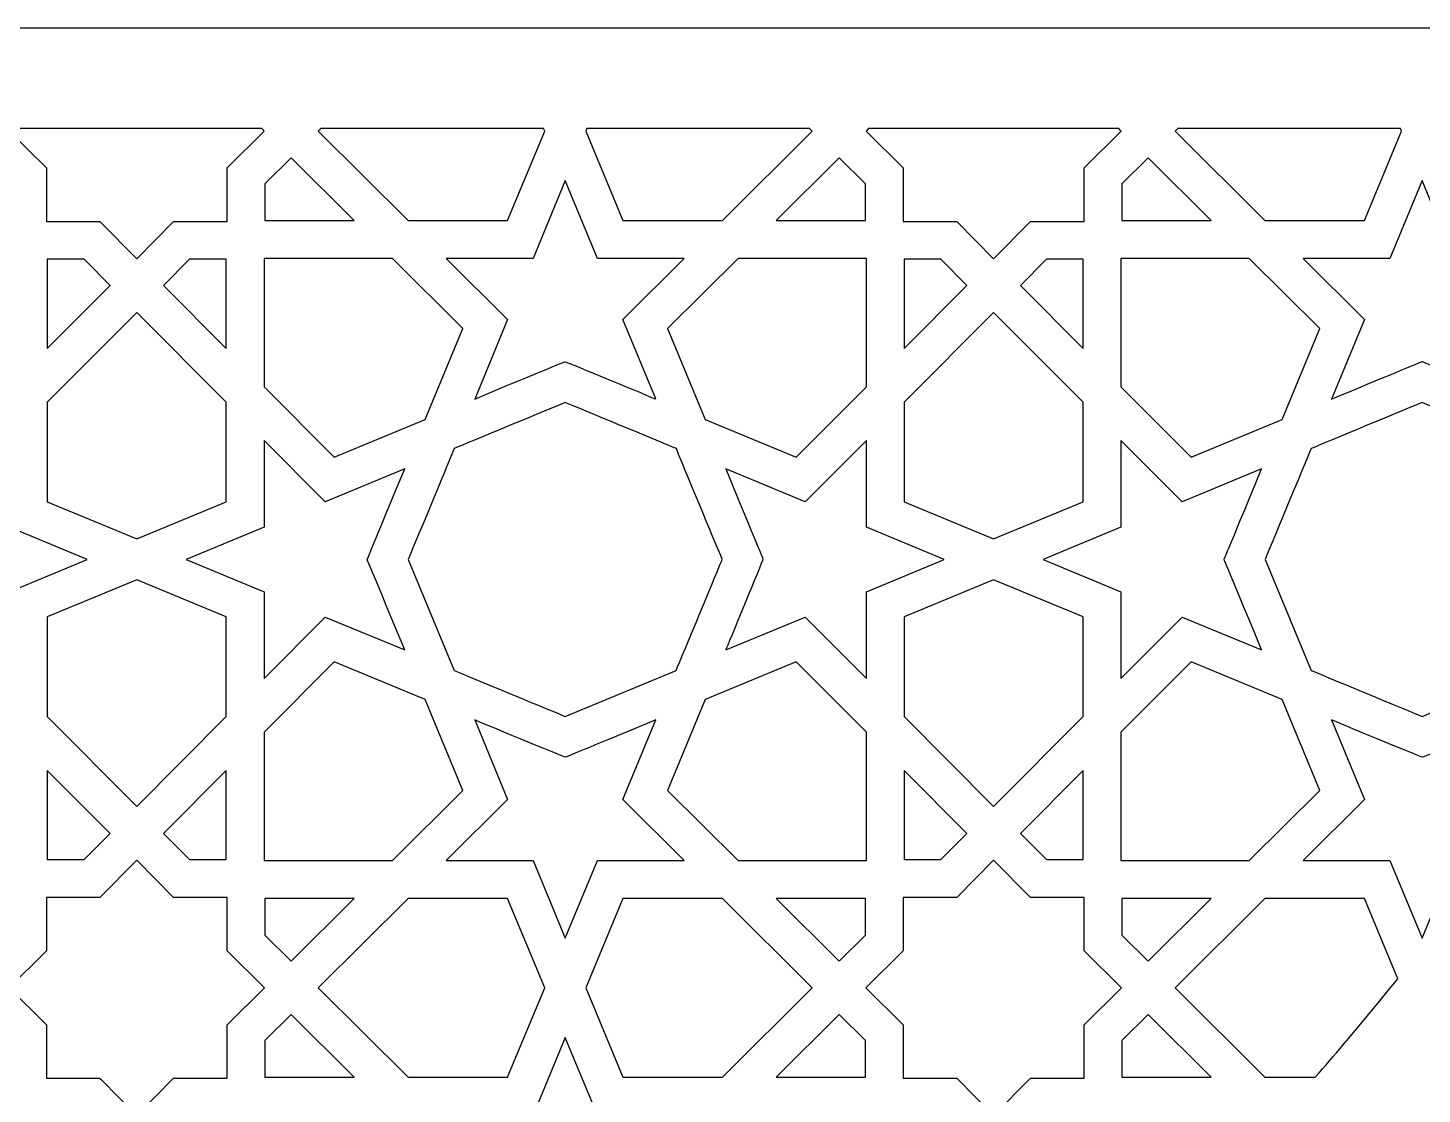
# Model space of a CAD drawing. Header units: millimetres. Extents: x -71 to 71, y -100 to 100.
# Drawn here: x -32.43 to 0, y 75.35 to 100.15 of the extents above; entities that cross this region are included whole.
import ezdxf

# ---------------------------------------------------------------- set-up
doc = ezdxf.new("R2010")
doc.units = ezdxf.units.MM
doc.header["$MEASUREMENT"] = 0
doc.layers.add('layer 1', color=7, linetype='Continuous')

msp = doc.modelspace()

# ---------------------------------------------------------------- linework, layer by layer
at = {"layer": 'layer 1', "color": 250}
for points, knots in [([(71.4703, 100.1536), (71.4703, 100.1536), (-71.4375, 100.1536), (-71.4375, 100.1536), (-71.4375, 100.1536), (-71.4375, 100.1536), (-71.4375, -99.8361), (-71.4375, -99.8361), (-71.4375, -99.8361), (-71.4375, -99.8361), (-47.8871, -99.8361), (-47.8871, -99.8361), (-47.8871, -99.8361), (-47.8871, -99.8361), (-47.8871, 29.4887), (-47.8871, 29.4887), (-47.8871, 29.4887), (-47.8871, 38.6786), (-43.8667, 47.1615), (-36.8563, 52.7622), (-36.8563, 52.7622), (-23.6283, 63.3317), (-10.5375, 62.4029), (0.0166, 75.0503), (0.0166, 75.0503), (10.5703, 62.4029), (23.6608, 63.3317), (36.8893, 52.7622), (36.8893, 52.7622), (43.8993, 47.1615), (47.9199, 38.6789), (47.9199, 29.4887), (47.9199, 29.4887), (47.9199, 29.4887), (47.9199, -99.8361), (47.9199, -99.8361), (47.9199, -99.8361), (47.9199, -99.8361), (71.4703, -99.8361), (71.4703, -99.8361), (71.4703, -99.8361), (71.4703, -99.8361), (71.4703, 100.1536), (71.4703, 100.1536)], [0, 0, 0, 0, 0.0833333, 0.0833333, 0.0833333, 0.0833333, 0.1666667, 0.1666667, 0.1666667, 0.1666667, 0.25, 0.25, 0.25, 0.25, 0.3333333, 0.3333333, 0.3333333, 0.3333333, 0.4166667, 0.4166667, 0.4166667, 0.4166667, 0.5, 0.5, 0.5, 0.5, 0.5833333, 0.5833333, 0.5833333, 0.5833333, 0.6666667, 0.6666667, 0.6666667, 0.6666667, 0.75, 0.75, 0.75, 0.75, 0.8333333, 0.8333333, 0.8333333, 0.8333333, 1, 1, 1, 1]), ([(-26.9321, 97.7505), (-26.9321, 97.7505), (-27.7978, 96.894), (-27.7978, 96.894), (-27.7978, 96.894), (-27.7978, 96.894), (-27.7978, 95.6504), (-27.7978, 95.6504), (-27.7978, 95.6504), (-27.7978, 95.6504), (-29.0414, 95.6504), (-29.0414, 95.6504), (-29.0414, 95.6504), (-29.0414, 95.6504), (-29.8997, 94.7826), (-29.8997, 94.7826), (-29.8997, 94.7826), (-29.8997, 94.7826), (-30.759, 95.6504), (-30.759, 95.6504), (-30.759, 95.6504), (-30.759, 95.6504), (-32.0015, 95.6504), (-32.0015, 95.6504), (-32.0015, 95.6504), (-32.0015, 95.6504), (-32.0015, 96.894), (-32.0015, 96.894), (-32.0015, 96.894), (-32.0015, 96.894), (-32.8683, 97.7516), (-32.8683, 97.7516), (-32.8683, 97.7516), (-32.8683, 97.7516), (-32.8076, 97.8122), (-32.8076, 97.8122), (-32.8076, 97.8122), (-32.8076, 97.8122), (-26.9917, 97.8122), (-26.9917, 97.8122), (-26.9917, 97.8122), (-26.9917, 97.8122), (-26.9543, 97.7755), (-26.9543, 97.7755), (-26.9543, 97.7755), (-26.9543, 97.7755), (-26.9565, 97.7745), (-26.9565, 97.7745), (-26.9565, 97.7745), (-26.9565, 97.7745), (-26.9321, 97.7505), (-26.9321, 97.7505)], [0, 0, 0, 0, 0.0714286, 0.0714286, 0.0714286, 0.0714286, 0.1428571, 0.1428571, 0.1428571, 0.1428571, 0.2142857, 0.2142857, 0.2142857, 0.2142857, 0.2857143, 0.2857143, 0.2857143, 0.2857143, 0.3571429, 0.3571429, 0.3571429, 0.3571429, 0.4285714, 0.4285714, 0.4285714, 0.4285714, 0.5, 0.5, 0.5, 0.5, 0.5714286, 0.5714286, 0.5714286, 0.5714286, 0.6428571, 0.6428571, 0.6428571, 0.6428571, 0.7142857, 0.7142857, 0.7142857, 0.7142857, 0.7857143, 0.7857143, 0.7857143, 0.7857143, 0.8571429, 0.8571429, 0.8571429, 0.8571429, 1, 1, 1, 1]), ([(-21.2732, 95.6733), (-21.2732, 95.6733), (-23.5906, 95.6733), (-23.5906, 95.6733), (-23.5906, 95.6733), (-23.5906, 95.6733), (-25.6805, 97.7526), (-25.6805, 97.7526), (-25.6805, 97.7526), (-25.6805, 97.7526), (-25.6201, 97.8122), (-25.6201, 97.8122), (-25.6201, 97.8122), (-25.6201, 97.8122), (-20.4364, 97.8122), (-20.4364, 97.8122), (-20.4364, 97.8122), (-20.4364, 97.8122), (-20.4117, 97.753), (-20.4117, 97.753), (-20.4117, 97.753), (-20.4117, 97.753), (-21.2732, 95.6733), (-21.2732, 95.6733)], [0, 0, 0, 0, 0.1428571, 0.1428571, 0.1428571, 0.1428571, 0.2857143, 0.2857143, 0.2857143, 0.2857143, 0.4285714, 0.4285714, 0.4285714, 0.4285714, 0.5714286, 0.5714286, 0.5714286, 0.5714286, 0.7142857, 0.7142857, 0.7142857, 0.7142857, 1, 1, 1, 1]), ([(-16.2793, 95.6733), (-16.2793, 95.6733), (-18.5963, 95.6733), (-18.5963, 95.6733), (-18.5963, 95.6733), (-18.5963, 95.6733), (-19.4578, 97.7523), (-19.4578, 97.7523), (-19.4578, 97.7523), (-19.4578, 97.7523), (-19.4328, 97.8122), (-19.4328, 97.8122), (-19.4328, 97.8122), (-19.4328, 97.8122), (-14.2494, 97.8122), (-14.2494, 97.8122), (-14.2494, 97.8122), (-14.2494, 97.8122), (-14.1891, 97.7526), (-14.1891, 97.7526), (-14.1891, 97.7526), (-14.1891, 97.7526), (-16.2793, 95.6733), (-16.2793, 95.6733)], [0, 0, 0, 0, 0.1428571, 0.1428571, 0.1428571, 0.1428571, 0.2857143, 0.2857143, 0.2857143, 0.2857143, 0.4285714, 0.4285714, 0.4285714, 0.4285714, 0.5714286, 0.5714286, 0.5714286, 0.5714286, 0.7142857, 0.7142857, 0.7142857, 0.7142857, 1, 1, 1, 1]), ([(-7.0026, 97.7505), (-7.0026, 97.7505), (-7.8684, 96.894), (-7.8684, 96.894), (-7.8684, 96.894), (-7.8684, 96.894), (-7.8684, 95.6504), (-7.8684, 95.6504), (-7.8684, 95.6504), (-7.8684, 95.6504), (-9.1108, 95.6504), (-9.1108, 95.6504), (-9.1108, 95.6504), (-9.1108, 95.6504), (-9.9695, 94.7822), (-9.9695, 94.7822), (-9.9695, 94.7822), (-9.9695, 94.7822), (-10.8282, 95.6504), (-10.8282, 95.6504), (-10.8282, 95.6504), (-10.8282, 95.6504), (-12.0706, 95.6504), (-12.0706, 95.6504), (-12.0706, 95.6504), (-12.0706, 95.6504), (-12.0706, 96.894), (-12.0706, 96.894), (-12.0706, 96.894), (-12.0706, 96.894), (-12.9381, 97.7523), (-12.9381, 97.7523), (-12.9381, 97.7523), (-12.9381, 97.7523), (-12.8778, 97.8122), (-12.8778, 97.8122), (-12.8778, 97.8122), (-12.8778, 97.8122), (-7.0612, 97.8122), (-7.0612, 97.8122), (-7.0612, 97.8122), (-7.0612, 97.8122), (-7.0242, 97.7759), (-7.0242, 97.7759), (-7.0242, 97.7759), (-7.0242, 97.7759), (-7.027, 97.7745), (-7.027, 97.7745), (-7.027, 97.7745), (-7.027, 97.7745), (-7.0026, 97.7505), (-7.0026, 97.7505)], [0, 0, 0, 0, 0.0714286, 0.0714286, 0.0714286, 0.0714286, 0.1428571, 0.1428571, 0.1428571, 0.1428571, 0.2142857, 0.2142857, 0.2142857, 0.2142857, 0.2857143, 0.2857143, 0.2857143, 0.2857143, 0.3571429, 0.3571429, 0.3571429, 0.3571429, 0.4285714, 0.4285714, 0.4285714, 0.4285714, 0.5, 0.5, 0.5, 0.5, 0.5714286, 0.5714286, 0.5714286, 0.5714286, 0.6428571, 0.6428571, 0.6428571, 0.6428571, 0.7142857, 0.7142857, 0.7142857, 0.7142857, 0.7857143, 0.7857143, 0.7857143, 0.7857143, 0.8571429, 0.8571429, 0.8571429, 0.8571429, 1, 1, 1, 1]), ([(-1.3423, 95.6733), (-1.3423, 95.6733), (-3.6597, 95.6733), (-3.6597, 95.6733), (-3.6597, 95.6733), (-3.6597, 95.6733), (-5.7496, 97.7526), (-5.7496, 97.7526), (-5.7496, 97.7526), (-5.7496, 97.7526), (-5.6896, 97.8122), (-5.6896, 97.8122), (-5.6896, 97.8122), (-5.6896, 97.8122), (-0.5069, 97.8122), (-0.5069, 97.8122), (-0.5069, 97.8122), (-0.5069, 97.8122), (-0.4822, 97.7526), (-0.4822, 97.7526), (-0.4822, 97.7526), (-0.4822, 97.7526), (-1.3423, 95.6733), (-1.3423, 95.6733)], [0, 0, 0, 0, 0.1428571, 0.1428571, 0.1428571, 0.1428571, 0.2857143, 0.2857143, 0.2857143, 0.2857143, 0.4285714, 0.4285714, 0.4285714, 0.4285714, 0.5714286, 0.5714286, 0.5714286, 0.5714286, 0.7142857, 0.7142857, 0.7142857, 0.7142857, 1, 1, 1, 1]), ([(-26.9166, 95.6733), (-26.9166, 95.6733), (-26.9166, 96.5264), (-26.9166, 96.5264), (-26.9166, 96.5264), (-26.9166, 96.5264), (-26.3056, 97.131), (-26.3056, 97.131), (-26.3056, 97.131), (-26.3056, 97.131), (-24.8408, 95.6733), (-24.8408, 95.6733), (-24.8408, 95.6733), (-24.8408, 95.6733), (-26.9166, 95.6733), (-26.9166, 95.6733)], [0, 0, 0, 0, 0.2, 0.2, 0.2, 0.2, 0.4, 0.4, 0.4, 0.4, 0.6, 0.6, 0.6, 0.6, 1, 1, 1, 1]), ([(-15.029, 95.6733), (-15.029, 95.6733), (-13.5625, 97.131), (-13.5625, 97.131), (-13.5625, 97.131), (-13.5625, 97.131), (-12.9529, 96.5264), (-12.9529, 96.5264), (-12.9529, 96.5264), (-12.9529, 96.5264), (-12.9529, 95.6733), (-12.9529, 95.6733), (-12.9529, 95.6733), (-12.9529, 95.6733), (-15.029, 95.6733), (-15.029, 95.6733)], [0, 0, 0, 0, 0.2, 0.2, 0.2, 0.2, 0.4, 0.4, 0.4, 0.4, 0.6, 0.6, 0.6, 0.6, 1, 1, 1, 1]), ([(-6.9871, 95.6733), (-6.9871, 95.6733), (-6.9871, 96.5264), (-6.9871, 96.5264), (-6.9871, 96.5264), (-6.9871, 96.5264), (-6.3761, 97.131), (-6.3761, 97.131), (-6.3761, 97.131), (-6.3761, 97.131), (-4.91, 95.6733), (-4.91, 95.6733), (-4.91, 95.6733), (-4.91, 95.6733), (-6.9871, 95.6733), (-6.9871, 95.6733)], [0, 0, 0, 0, 0.2, 0.2, 0.2, 0.2, 0.4, 0.4, 0.4, 0.4, 0.6, 0.6, 0.6, 0.6, 1, 1, 1, 1]), ([(-18.5956, 93.3665), (-18.5956, 93.3665), (-17.8297, 91.5204), (-17.8297, 91.5204), (-17.8297, 91.5204), (-17.9098, 91.5536), (-19.8646, 92.3721), (-19.9496, 92.3869), (-19.9496, 92.3869), (-20.0741, 92.334), (-19.8561, 92.425), (-22.0401, 91.5201), (-22.0401, 91.5201), (-22.0401, 91.5201), (-21.2736, 93.3665), (-21.2736, 93.3665), (-21.2736, 93.3665), (-21.2736, 93.3665), (-22.7051, 94.791), (-22.7051, 94.791), (-22.7051, 94.791), (-22.7051, 94.791), (-20.683, 94.791), (-20.683, 94.791), (-20.683, 94.791), (-20.683, 94.791), (-19.9348, 96.5997), (-19.9348, 96.5997), (-19.9348, 96.5997), (-19.9348, 96.5997), (-19.1851, 94.791), (-19.1851, 94.791), (-19.1851, 94.791), (-19.1851, 94.791), (-17.1644, 94.791), (-17.1644, 94.791), (-17.1644, 94.791), (-17.1644, 94.791), (-18.5956, 93.3665), (-18.5956, 93.3665)], [0, 0, 0, 0, 0.0909091, 0.0909091, 0.0909091, 0.0909091, 0.1818182, 0.1818182, 0.1818182, 0.1818182, 0.2727273, 0.2727273, 0.2727273, 0.2727273, 0.3636364, 0.3636364, 0.3636364, 0.3636364, 0.4545455, 0.4545455, 0.4545455, 0.4545455, 0.5454545, 0.5454545, 0.5454545, 0.5454545, 0.6363636, 0.6363636, 0.6363636, 0.6363636, 0.7272727, 0.7272727, 0.7272727, 0.7272727, 0.8181818, 0.8181818, 0.8181818, 0.8181818, 1, 1, 1, 1]), ([(1.3349, 93.3665), (1.3349, 93.3665), (2.1011, 91.5201), (2.1011, 91.5201), (2.1011, 91.5201), (-0.2586, 92.4976), (0.164, 92.3223), (-0.0039, 92.3929), (-0.0039, 92.3929), (-0.0039, 92.3929), (-0.931, 92.0087), (-2.1096, 91.5201), (-2.1096, 91.5201), (-2.1096, 91.5201), (-1.3444, 93.3665), (-1.3444, 93.3665), (-1.3444, 93.3665), (-1.3444, 93.3665), (-2.7746, 94.791), (-2.7746, 94.791), (-2.7746, 94.791), (-2.7746, 94.791), (-0.7535, 94.791), (-0.7535, 94.791), (-0.7535, 94.791), (-0.7535, 94.791), (-0.0039, 96.5997), (-0.0039, 96.5997), (-0.0039, 96.5997), (-0.0039, 96.5997), (0.744, 94.791), (0.744, 94.791), (0.744, 94.791), (0.744, 94.791), (2.7661, 94.791), (2.7661, 94.791), (2.7661, 94.791), (2.7661, 94.791), (1.3349, 93.3665), (1.3349, 93.3665)], [0, 0, 0, 0, 0.0909091, 0.0909091, 0.0909091, 0.0909091, 0.1818182, 0.1818182, 0.1818182, 0.1818182, 0.2727273, 0.2727273, 0.2727273, 0.2727273, 0.3636364, 0.3636364, 0.3636364, 0.3636364, 0.4545455, 0.4545455, 0.4545455, 0.4545455, 0.5454545, 0.5454545, 0.5454545, 0.5454545, 0.6363636, 0.6363636, 0.6363636, 0.6363636, 0.7272727, 0.7272727, 0.7272727, 0.7272727, 0.8181818, 0.8181818, 0.8181818, 0.8181818, 1, 1, 1, 1]), ([(-31.9797, 92.6931), (-31.9797, 92.6931), (-31.9797, 94.7695), (-31.9797, 94.7695), (-31.9797, 94.7695), (-31.9797, 94.7695), (-31.1256, 94.7695), (-31.1256, 94.7695), (-31.1256, 94.7695), (-31.1256, 94.7695), (-30.5209, 94.1582), (-30.5209, 94.1582), (-30.5209, 94.1582), (-30.5209, 94.1582), (-31.9797, 92.6931), (-31.9797, 92.6931)], [0, 0, 0, 0, 0.2, 0.2, 0.2, 0.2, 0.4, 0.4, 0.4, 0.4, 0.6, 0.6, 0.6, 0.6, 1, 1, 1, 1]), ([(-27.8208, 94.7695), (-27.8208, 94.7695), (-27.8208, 92.6931), (-27.8208, 92.6931), (-27.8208, 92.6931), (-27.8208, 92.6931), (-29.2784, 94.1582), (-29.2784, 94.1582), (-29.2784, 94.1582), (-29.2784, 94.1582), (-28.6734, 94.7695), (-28.6734, 94.7695), (-28.6734, 94.7695), (-28.6734, 94.7695), (-27.8208, 94.7695), (-27.8208, 94.7695)], [0, 0, 0, 0, 0.2, 0.2, 0.2, 0.2, 0.4, 0.4, 0.4, 0.4, 0.6, 0.6, 0.6, 0.6, 1, 1, 1, 1]), ([(-23.192, 91.0435), (-23.192, 91.0435), (-25.3062, 90.1661), (-25.3062, 90.1661), (-25.3062, 90.1661), (-25.3062, 90.1661), (-26.9385, 91.8065), (-26.9385, 91.8065), (-26.9385, 91.8065), (-26.9385, 91.8065), (-26.9385, 94.791), (-26.9385, 94.791), (-26.9385, 94.791), (-26.9385, 94.791), (-23.954, 94.791), (-23.954, 94.791), (-23.954, 94.791), (-23.954, 94.791), (-22.3139, 93.1591), (-22.3139, 93.1591), (-22.3139, 93.1591), (-22.3139, 93.1591), (-23.192, 91.0435), (-23.192, 91.0435)], [0, 0, 0, 0, 0.1428571, 0.1428571, 0.1428571, 0.1428571, 0.2857143, 0.2857143, 0.2857143, 0.2857143, 0.4285714, 0.4285714, 0.4285714, 0.4285714, 0.5714286, 0.5714286, 0.5714286, 0.5714286, 0.7142857, 0.7142857, 0.7142857, 0.7142857, 1, 1, 1, 1]), ([(-12.93, 91.8065), (-12.93, 91.8065), (-14.5634, 90.1661), (-14.5634, 90.1661), (-14.5634, 90.1661), (-14.5634, 90.1661), (-16.679, 91.0435), (-16.679, 91.0435), (-16.679, 91.0435), (-16.679, 91.0435), (-17.556, 93.1591), (-17.556, 93.1591), (-17.556, 93.1591), (-17.556, 93.1591), (-15.9156, 94.791), (-15.9156, 94.791), (-15.9156, 94.791), (-15.9156, 94.791), (-12.93, 94.791), (-12.93, 94.791), (-12.93, 94.791), (-12.93, 94.791), (-12.93, 91.8065), (-12.93, 91.8065)], [0, 0, 0, 0, 0.1428571, 0.1428571, 0.1428571, 0.1428571, 0.2857143, 0.2857143, 0.2857143, 0.2857143, 0.4285714, 0.4285714, 0.4285714, 0.4285714, 0.5714286, 0.5714286, 0.5714286, 0.5714286, 0.7142857, 0.7142857, 0.7142857, 0.7142857, 1, 1, 1, 1]), ([(-12.0488, 92.6931), (-12.0488, 92.6931), (-12.0488, 94.7695), (-12.0488, 94.7695), (-12.0488, 94.7695), (-12.0488, 94.7695), (-11.1961, 94.7695), (-11.1961, 94.7695), (-11.1961, 94.7695), (-11.1961, 94.7695), (-10.5904, 94.1582), (-10.5904, 94.1582), (-10.5904, 94.1582), (-10.5904, 94.1582), (-12.0488, 92.6931), (-12.0488, 92.6931)], [0, 0, 0, 0, 0.2, 0.2, 0.2, 0.2, 0.4, 0.4, 0.4, 0.4, 0.6, 0.6, 0.6, 0.6, 1, 1, 1, 1]), ([(-7.8899, 94.7695), (-7.8899, 94.7695), (-7.8899, 92.6931), (-7.8899, 92.6931), (-7.8899, 92.6931), (-7.8899, 92.6931), (-9.3486, 94.1582), (-9.3486, 94.1582), (-9.3486, 94.1582), (-9.3486, 94.1582), (-8.7429, 94.7695), (-8.7429, 94.7695), (-8.7429, 94.7695), (-8.7429, 94.7695), (-7.8899, 94.7695), (-7.8899, 94.7695)], [0, 0, 0, 0, 0.2, 0.2, 0.2, 0.2, 0.4, 0.4, 0.4, 0.4, 0.6, 0.6, 0.6, 0.6, 1, 1, 1, 1]), ([(-3.2625, 91.0435), (-3.2625, 91.0435), (-5.377, 90.1661), (-5.377, 90.1661), (-5.377, 90.1661), (-5.377, 90.1661), (-7.009, 91.8065), (-7.009, 91.8065), (-7.009, 91.8065), (-7.009, 91.8065), (-7.009, 94.791), (-7.009, 94.791), (-7.009, 94.791), (-7.009, 94.791), (-4.0245, 94.791), (-4.0245, 94.791), (-4.0245, 94.791), (-4.0245, 94.791), (-2.3841, 93.1591), (-2.3841, 93.1591), (-2.3841, 93.1591), (-2.3841, 93.1591), (-3.2625, 91.0435), (-3.2625, 91.0435)], [0, 0, 0, 0, 0.1428571, 0.1428571, 0.1428571, 0.1428571, 0.2857143, 0.2857143, 0.2857143, 0.2857143, 0.4285714, 0.4285714, 0.4285714, 0.4285714, 0.5714286, 0.5714286, 0.5714286, 0.5714286, 0.7142857, 0.7142857, 0.7142857, 0.7142857, 1, 1, 1, 1]), ([(-27.8208, 91.4432), (-27.8208, 91.4432), (-27.8208, 89.1254), (-27.8208, 89.1254), (-27.8208, 89.1254), (-27.8208, 89.1254), (-29.9, 88.2643), (-29.9, 88.2643), (-29.9, 88.2643), (-29.9, 88.2643), (-31.9797, 89.1254), (-31.9797, 89.1254), (-31.9797, 89.1254), (-31.9797, 89.1254), (-31.9797, 91.4432), (-31.9797, 91.4432), (-31.9797, 91.4432), (-31.9797, 91.4432), (-29.9, 93.533), (-29.9, 93.533), (-29.9, 93.533), (-29.9, 93.533), (-27.8208, 91.4432), (-27.8208, 91.4432)], [0, 0, 0, 0, 0.1428571, 0.1428571, 0.1428571, 0.1428571, 0.2857143, 0.2857143, 0.2857143, 0.2857143, 0.4285714, 0.4285714, 0.4285714, 0.4285714, 0.5714286, 0.5714286, 0.5714286, 0.5714286, 0.7142857, 0.7142857, 0.7142857, 0.7142857, 1, 1, 1, 1]), ([(-7.8899, 91.4432), (-7.8899, 91.4432), (-7.8899, 89.1254), (-7.8899, 89.1254), (-7.8899, 89.1254), (-7.8899, 89.1254), (-9.9695, 88.2643), (-9.9695, 88.2643), (-9.9695, 88.2643), (-9.9695, 88.2643), (-12.0488, 89.1254), (-12.0488, 89.1254), (-12.0488, 89.1254), (-12.0488, 89.1254), (-12.0488, 91.4432), (-12.0488, 91.4432), (-12.0488, 91.4432), (-12.0488, 91.4432), (-9.9695, 93.533), (-9.9695, 93.533), (-9.9695, 93.533), (-9.9695, 93.533), (-7.8899, 91.4432), (-7.8899, 91.4432)], [0, 0, 0, 0, 0.1428571, 0.1428571, 0.1428571, 0.1428571, 0.2857143, 0.2857143, 0.2857143, 0.2857143, 0.4285714, 0.4285714, 0.4285714, 0.4285714, 0.5714286, 0.5714286, 0.5714286, 0.5714286, 0.7142857, 0.7142857, 0.7142857, 0.7142857, 1, 1, 1, 1]), ([(-17.3545, 85.2054), (-17.3545, 85.2054), (-19.9348, 84.1357), (-19.9348, 84.1357), (-19.9348, 84.1357), (-20.1397, 84.2211), (-22.2134, 85.0805), (-22.515, 85.2061), (-22.515, 85.2061), (-22.515, 85.2061), (-23.5853, 87.7874), (-23.5853, 87.7874), (-23.5853, 87.7874), (-23.3479, 88.3613), (-22.5972, 90.1668), (-22.5178, 90.3665), (-22.5178, 90.3665), (-22.2493, 90.4794), (-20.2219, 91.3201), (-19.9348, 91.4379), (-19.9348, 91.4379), (-19.6504, 91.3211), (-17.6071, 90.4738), (-17.3478, 90.3655), (-17.3478, 90.3655), (-17.1986, 89.9855), (-16.449, 88.1796), (-16.2803, 87.7944), (-16.2803, 87.7944), (-16.3548, 87.6159), (-17.217, 85.5335), (-17.3545, 85.2054)], [0, 0, 0, 0, 0.1111111, 0.1111111, 0.1111111, 0.1111111, 0.2222222, 0.2222222, 0.2222222, 0.2222222, 0.3333333, 0.3333333, 0.3333333, 0.3333333, 0.4444444, 0.4444444, 0.4444444, 0.4444444, 0.5555556, 0.5555556, 0.5555556, 0.5555556, 0.6666667, 0.6666667, 0.6666667, 0.6666667, 0.7777778, 0.7777778, 0.7777778, 0.7777778, 1, 1, 1, 1]), ([(3.6463, 87.7874), (3.5281, 87.5027), (2.6924, 85.4862), (2.5749, 85.2054), (2.5749, 85.2054), (2.5749, 85.2054), (-0.0042, 84.1357), (-0.0042, 84.1357), (-0.0042, 84.1357), (-0.2335, 84.2306), (-2.4486, 85.1496), (-2.5859, 85.2061), (-2.5859, 85.2061), (-2.5859, 85.2061), (-3.6558, 87.7874), (-3.6558, 87.7874), (-3.6558, 87.7874), (-3.4188, 88.3613), (-2.6677, 90.1668), (-2.5883, 90.3665), (-2.5883, 90.3665), (-2.3192, 90.4794), (-0.2917, 91.3197), (-0.0042, 91.4379), (-0.0042, 91.4379), (0.2783, 91.3211), (2.3068, 90.4812), (2.5788, 90.3665), (2.5788, 90.3665), (2.6494, 90.1884), (3.0233, 89.2912), (3.6463, 87.7874)], [0, 0, 0, 0, 0.1111111, 0.1111111, 0.1111111, 0.1111111, 0.2222222, 0.2222222, 0.2222222, 0.2222222, 0.3333333, 0.3333333, 0.3333333, 0.3333333, 0.4444444, 0.4444444, 0.4444444, 0.4444444, 0.5555556, 0.5555556, 0.5555556, 0.5555556, 0.6666667, 0.6666667, 0.6666667, 0.6666667, 0.7777778, 0.7777778, 0.7777778, 0.7777778, 1, 1, 1, 1]), ([(-31.0519, 87.7874), (-31.0519, 87.7874), (-32.8609, 87.0377), (-32.8609, 87.0377), (-32.8609, 87.0377), (-32.8609, 87.0377), (-32.8609, 85.017), (-32.8609, 85.017), (-32.8609, 85.017), (-32.8609, 85.017), (-34.2854, 86.4486), (-34.2854, 86.4486), (-34.2854, 86.4486), (-34.2854, 86.4486), (-36.1326, 85.6823), (-36.1326, 85.6823), (-36.1326, 85.6823), (-36.0987, 85.7635), (-35.2795, 87.7164), (-35.2654, 87.8025), (-35.2654, 87.8025), (-35.2933, 87.8681), (-36.1029, 89.8211), (-36.1326, 89.8927), (-36.1326, 89.8927), (-36.1326, 89.8927), (-34.2854, 89.1261), (-34.2854, 89.1261), (-34.2854, 89.1261), (-34.2854, 89.1261), (-32.8609, 90.5577), (-32.8609, 90.5577), (-32.8609, 90.5577), (-32.8609, 90.5577), (-32.8609, 88.5356), (-32.8609, 88.5356), (-32.8609, 88.5356), (-32.8609, 88.5356), (-31.0519, 87.7874), (-31.0519, 87.7874)], [0, 0, 0, 0, 0.0909091, 0.0909091, 0.0909091, 0.0909091, 0.1818182, 0.1818182, 0.1818182, 0.1818182, 0.2727273, 0.2727273, 0.2727273, 0.2727273, 0.3636364, 0.3636364, 0.3636364, 0.3636364, 0.4545455, 0.4545455, 0.4545455, 0.4545455, 0.5454545, 0.5454545, 0.5454545, 0.5454545, 0.6363636, 0.6363636, 0.6363636, 0.6363636, 0.7272727, 0.7272727, 0.7272727, 0.7272727, 0.8181818, 0.8181818, 0.8181818, 0.8181818, 1, 1, 1, 1]), ([(-24.5371, 87.7796), (-24.3942, 87.4377), (-24.6426, 88.0339), (-23.6679, 85.6823), (-23.6679, 85.6823), (-23.6679, 85.6823), (-25.5139, 86.4486), (-25.5139, 86.4486), (-25.5139, 86.4486), (-25.5139, 86.4486), (-26.9385, 85.017), (-26.9385, 85.017), (-26.9385, 85.017), (-26.9385, 85.017), (-26.9385, 87.0377), (-26.9385, 87.0377), (-26.9385, 87.0377), (-26.9385, 87.0377), (-28.7472, 87.7874), (-28.7472, 87.7874), (-28.7472, 87.7874), (-28.7472, 87.7874), (-26.9385, 88.5356), (-26.9385, 88.5356), (-26.9385, 88.5356), (-26.9385, 88.5356), (-26.9385, 90.5577), (-26.9385, 90.5577), (-26.9385, 90.5577), (-26.9385, 90.5577), (-25.5139, 89.1261), (-25.5139, 89.1261), (-25.5139, 89.1261), (-25.5139, 89.1261), (-23.6679, 89.8927), (-23.6679, 89.8927), (-23.6679, 89.8927), (-23.695, 89.8268), (-24.5188, 87.8484), (-24.5371, 87.7796)], [0, 0, 0, 0, 0.0909091, 0.0909091, 0.0909091, 0.0909091, 0.1818182, 0.1818182, 0.1818182, 0.1818182, 0.2727273, 0.2727273, 0.2727273, 0.2727273, 0.3636364, 0.3636364, 0.3636364, 0.3636364, 0.4545455, 0.4545455, 0.4545455, 0.4545455, 0.5454545, 0.5454545, 0.5454545, 0.5454545, 0.6363636, 0.6363636, 0.6363636, 0.6363636, 0.7272727, 0.7272727, 0.7272727, 0.7272727, 0.8181818, 0.8181818, 0.8181818, 0.8181818, 1, 1, 1, 1]), ([(-11.1213, 87.7874), (-11.1213, 87.7874), (-12.93, 87.0377), (-12.93, 87.0377), (-12.93, 87.0377), (-12.93, 87.0377), (-12.93, 85.017), (-12.93, 85.017), (-12.93, 85.017), (-12.93, 85.017), (-14.3545, 86.4486), (-14.3545, 86.4486), (-14.3545, 86.4486), (-14.3545, 86.4486), (-16.202, 85.6823), (-16.202, 85.6823), (-16.202, 85.6823), (-16.1689, 85.7617), (-15.3501, 87.7171), (-15.3356, 87.8022), (-15.3356, 87.8022), (-15.3818, 87.9119), (-15.3084, 87.7351), (-16.202, 89.8927), (-16.202, 89.8927), (-16.202, 89.8927), (-14.3545, 89.1261), (-14.3545, 89.1261), (-14.3545, 89.1261), (-14.3545, 89.1261), (-12.93, 90.5577), (-12.93, 90.5577), (-12.93, 90.5577), (-12.93, 90.5577), (-12.93, 88.5356), (-12.93, 88.5356), (-12.93, 88.5356), (-12.93, 88.5356), (-11.1213, 87.7874), (-11.1213, 87.7874)], [0, 0, 0, 0, 0.0909091, 0.0909091, 0.0909091, 0.0909091, 0.1818182, 0.1818182, 0.1818182, 0.1818182, 0.2727273, 0.2727273, 0.2727273, 0.2727273, 0.3636364, 0.3636364, 0.3636364, 0.3636364, 0.4545455, 0.4545455, 0.4545455, 0.4545455, 0.5454545, 0.5454545, 0.5454545, 0.5454545, 0.6363636, 0.6363636, 0.6363636, 0.6363636, 0.7272727, 0.7272727, 0.7272727, 0.7272727, 0.8181818, 0.8181818, 0.8181818, 0.8181818, 1, 1, 1, 1]), ([(-8.8177, 87.7874), (-8.8177, 87.7874), (-7.009, 88.5356), (-7.009, 88.5356), (-7.009, 88.5356), (-7.009, 88.5356), (-7.009, 90.5577), (-7.009, 90.5577), (-7.009, 90.5577), (-7.009, 90.5577), (-5.5845, 89.1261), (-5.5845, 89.1261), (-5.5845, 89.1261), (-5.5845, 89.1261), (-3.737, 89.8927), (-3.737, 89.8927), (-3.737, 89.8927), (-4.5949, 87.8226), (-4.5357, 87.9659), (-4.6105, 87.7874), (-4.6105, 87.7874), (-4.5353, 87.6074), (-4.6634, 87.9168), (-3.737, 85.6823), (-3.737, 85.6823), (-3.737, 85.6823), (-5.5845, 86.4486), (-5.5845, 86.4486), (-5.5845, 86.4486), (-5.5845, 86.4486), (-7.009, 85.017), (-7.009, 85.017), (-7.009, 85.017), (-7.009, 85.017), (-7.009, 87.0377), (-7.009, 87.0377), (-7.009, 87.0377), (-7.009, 87.0377), (-8.8177, 87.7874), (-8.8177, 87.7874)], [0, 0, 0, 0, 0.0909091, 0.0909091, 0.0909091, 0.0909091, 0.1818182, 0.1818182, 0.1818182, 0.1818182, 0.2727273, 0.2727273, 0.2727273, 0.2727273, 0.3636364, 0.3636364, 0.3636364, 0.3636364, 0.4545455, 0.4545455, 0.4545455, 0.4545455, 0.5454545, 0.5454545, 0.5454545, 0.5454545, 0.6363636, 0.6363636, 0.6363636, 0.6363636, 0.7272727, 0.7272727, 0.7272727, 0.7272727, 0.8181818, 0.8181818, 0.8181818, 0.8181818, 1, 1, 1, 1]), ([(-31.9797, 84.1319), (-31.9797, 84.1319), (-31.9797, 86.4493), (-31.9797, 86.4493), (-31.9797, 86.4493), (-31.9797, 86.4493), (-29.9, 87.3107), (-29.9, 87.3107), (-29.9, 87.3107), (-29.9, 87.3107), (-27.8208, 86.4493), (-27.8208, 86.4493), (-27.8208, 86.4493), (-27.8208, 86.4493), (-27.8208, 84.1319), (-27.8208, 84.1319), (-27.8208, 84.1319), (-27.8208, 84.1319), (-29.9, 82.0417), (-29.9, 82.0417), (-29.9, 82.0417), (-29.9, 82.0417), (-31.9797, 84.1319), (-31.9797, 84.1319)], [0, 0, 0, 0, 0.1428571, 0.1428571, 0.1428571, 0.1428571, 0.2857143, 0.2857143, 0.2857143, 0.2857143, 0.4285714, 0.4285714, 0.4285714, 0.4285714, 0.5714286, 0.5714286, 0.5714286, 0.5714286, 0.7142857, 0.7142857, 0.7142857, 0.7142857, 1, 1, 1, 1]), ([(-9.9695, 87.3107), (-9.9695, 87.3107), (-7.8899, 86.4493), (-7.8899, 86.4493), (-7.8899, 86.4493), (-7.8899, 86.4493), (-7.8899, 84.1319), (-7.8899, 84.1319), (-7.8899, 84.1319), (-7.8899, 84.1319), (-9.9695, 82.0417), (-9.9695, 82.0417), (-9.9695, 82.0417), (-9.9695, 82.0417), (-12.0488, 84.1319), (-12.0488, 84.1319), (-12.0488, 84.1319), (-12.0488, 84.1319), (-12.0488, 86.4493), (-12.0488, 86.4493), (-12.0488, 86.4493), (-12.0488, 86.4493), (-9.9695, 87.3107), (-9.9695, 87.3107)], [0, 0, 0, 0, 0.1428571, 0.1428571, 0.1428571, 0.1428571, 0.2857143, 0.2857143, 0.2857143, 0.2857143, 0.4285714, 0.4285714, 0.4285714, 0.4285714, 0.5714286, 0.5714286, 0.5714286, 0.5714286, 0.7142857, 0.7142857, 0.7142857, 0.7142857, 1, 1, 1, 1]), ([(-23.1913, 84.5312), (-23.1913, 84.5312), (-22.3135, 82.416), (-22.3135, 82.416), (-22.3135, 82.416), (-22.3135, 82.416), (-23.954, 80.7826), (-23.954, 80.7826), (-23.954, 80.7826), (-23.954, 80.7826), (-26.9385, 80.7826), (-26.9385, 80.7826), (-26.9385, 80.7826), (-26.9385, 80.7826), (-26.9385, 83.7685), (-26.9385, 83.7685), (-26.9385, 83.7685), (-26.9385, 83.7685), (-25.3062, 85.4086), (-25.3062, 85.4086), (-25.3062, 85.4086), (-25.3062, 85.4086), (-23.1913, 84.5312), (-23.1913, 84.5312)], [0, 0, 0, 0, 0.1428571, 0.1428571, 0.1428571, 0.1428571, 0.2857143, 0.2857143, 0.2857143, 0.2857143, 0.4285714, 0.4285714, 0.4285714, 0.4285714, 0.5714286, 0.5714286, 0.5714286, 0.5714286, 0.7142857, 0.7142857, 0.7142857, 0.7142857, 1, 1, 1, 1]), ([(-16.6786, 84.5312), (-16.6786, 84.5312), (-14.5634, 85.4086), (-14.5634, 85.4086), (-14.5634, 85.4086), (-14.5634, 85.4086), (-12.93, 83.7685), (-12.93, 83.7685), (-12.93, 83.7685), (-12.93, 83.7685), (-12.93, 80.7826), (-12.93, 80.7826), (-12.93, 80.7826), (-12.93, 80.7826), (-15.9156, 80.7826), (-15.9156, 80.7826), (-15.9156, 80.7826), (-15.9156, 80.7826), (-17.556, 82.416), (-17.556, 82.416), (-17.556, 82.416), (-17.556, 82.416), (-16.6786, 84.5312), (-16.6786, 84.5312)], [0, 0, 0, 0, 0.1428571, 0.1428571, 0.1428571, 0.1428571, 0.2857143, 0.2857143, 0.2857143, 0.2857143, 0.4285714, 0.4285714, 0.4285714, 0.4285714, 0.5714286, 0.5714286, 0.5714286, 0.5714286, 0.7142857, 0.7142857, 0.7142857, 0.7142857, 1, 1, 1, 1]), ([(-7.009, 83.7685), (-7.009, 83.7685), (-5.377, 85.4086), (-5.377, 85.4086), (-5.377, 85.4086), (-5.377, 85.4086), (-3.2614, 84.5312), (-3.2614, 84.5312), (-3.2614, 84.5312), (-3.2614, 84.5312), (-2.3841, 82.416), (-2.3841, 82.416), (-2.3841, 82.416), (-2.3841, 82.416), (-4.0245, 80.7826), (-4.0245, 80.7826), (-4.0245, 80.7826), (-4.0245, 80.7826), (-7.009, 80.7826), (-7.009, 80.7826), (-7.009, 80.7826), (-7.009, 80.7826), (-7.009, 83.7685), (-7.009, 83.7685)], [0, 0, 0, 0, 0.1428571, 0.1428571, 0.1428571, 0.1428571, 0.2857143, 0.2857143, 0.2857143, 0.2857143, 0.4285714, 0.4285714, 0.4285714, 0.4285714, 0.5714286, 0.5714286, 0.5714286, 0.5714286, 0.7142857, 0.7142857, 0.7142857, 0.7142857, 1, 1, 1, 1]), ([(-19.927, 83.185), (-19.8254, 83.2277), (-18.8793, 83.6193), (-17.8294, 84.0543), (-17.8294, 84.0543), (-17.8294, 84.0543), (-18.5956, 82.2071), (-18.5956, 82.2071), (-18.5956, 82.2071), (-18.5956, 82.2071), (-17.1644, 80.7826), (-17.1644, 80.7826), (-17.1644, 80.7826), (-17.1644, 80.7826), (-19.1851, 80.7826), (-19.1851, 80.7826), (-19.1851, 80.7826), (-19.1851, 80.7826), (-19.9348, 78.9739), (-19.9348, 78.9739), (-19.9348, 78.9739), (-19.9348, 78.9739), (-20.683, 80.7826), (-20.683, 80.7826), (-20.683, 80.7826), (-20.683, 80.7826), (-22.7051, 80.7826), (-22.7051, 80.7826), (-22.7051, 80.7826), (-22.7051, 80.7826), (-21.2736, 82.2071), (-21.2736, 82.2071), (-21.2736, 82.2071), (-21.2736, 82.2071), (-22.0401, 84.0546), (-22.0401, 84.0546), (-22.0401, 84.0546), (-21.9728, 84.0267), (-19.9972, 83.2041), (-19.927, 83.185)], [0, 0, 0, 0, 0.0909091, 0.0909091, 0.0909091, 0.0909091, 0.1818182, 0.1818182, 0.1818182, 0.1818182, 0.2727273, 0.2727273, 0.2727273, 0.2727273, 0.3636364, 0.3636364, 0.3636364, 0.3636364, 0.4545455, 0.4545455, 0.4545455, 0.4545455, 0.5454545, 0.5454545, 0.5454545, 0.5454545, 0.6363636, 0.6363636, 0.6363636, 0.6363636, 0.7272727, 0.7272727, 0.7272727, 0.7272727, 0.8181818, 0.8181818, 0.8181818, 0.8181818, 1, 1, 1, 1]), ([(-1.3444, 82.2071), (-1.3444, 82.2071), (-2.1096, 84.0546), (-2.1096, 84.0546), (-2.1096, 84.0546), (-2.0295, 84.0214), (-0.0751, 83.2027), (0.0102, 83.1878), (0.0102, 83.1878), (0.1207, 83.2348), (1.99, 84.0084), (2.1011, 84.0546), (2.1011, 84.0546), (2.1011, 84.0546), (1.3349, 82.2071), (1.3349, 82.2071), (1.3349, 82.2071), (1.3349, 82.2071), (2.7661, 80.7826), (2.7661, 80.7826), (2.7661, 80.7826), (2.7661, 80.7826), (0.744, 80.7826), (0.744, 80.7826), (0.744, 80.7826), (0.744, 80.7826), (-0.0039, 78.9739), (-0.0039, 78.9739), (-0.0039, 78.9739), (-0.0039, 78.9739), (-0.7535, 80.7826), (-0.7535, 80.7826), (-0.7535, 80.7826), (-0.7535, 80.7826), (-2.7746, 80.7826), (-2.7746, 80.7826), (-2.7746, 80.7826), (-2.7746, 80.7826), (-1.3444, 82.2071), (-1.3444, 82.2071)], [0, 0, 0, 0, 0.0909091, 0.0909091, 0.0909091, 0.0909091, 0.1818182, 0.1818182, 0.1818182, 0.1818182, 0.2727273, 0.2727273, 0.2727273, 0.2727273, 0.3636364, 0.3636364, 0.3636364, 0.3636364, 0.4545455, 0.4545455, 0.4545455, 0.4545455, 0.5454545, 0.5454545, 0.5454545, 0.5454545, 0.6363636, 0.6363636, 0.6363636, 0.6363636, 0.7272727, 0.7272727, 0.7272727, 0.7272727, 0.8181818, 0.8181818, 0.8181818, 0.8181818, 1, 1, 1, 1]), ([(-31.9797, 80.8055), (-31.9797, 80.8055), (-31.9797, 82.8816), (-31.9797, 82.8816), (-31.9797, 82.8816), (-31.9797, 82.8816), (-30.5209, 81.4155), (-30.5209, 81.4155), (-30.5209, 81.4155), (-30.5209, 81.4155), (-31.1252, 80.8055), (-31.1252, 80.8055), (-31.1252, 80.8055), (-31.1252, 80.8055), (-31.9797, 80.8055), (-31.9797, 80.8055)], [0, 0, 0, 0, 0.2, 0.2, 0.2, 0.2, 0.4, 0.4, 0.4, 0.4, 0.6, 0.6, 0.6, 0.6, 1, 1, 1, 1]), ([(-27.8208, 82.8816), (-27.8208, 82.8816), (-27.8208, 80.8055), (-27.8208, 80.8055), (-27.8208, 80.8055), (-27.8208, 80.8055), (-28.6738, 80.8055), (-28.6738, 80.8055), (-28.6738, 80.8055), (-28.6738, 80.8055), (-29.2784, 81.4155), (-29.2784, 81.4155), (-29.2784, 81.4155), (-29.2784, 81.4155), (-27.8208, 82.8816), (-27.8208, 82.8816)], [0, 0, 0, 0, 0.2, 0.2, 0.2, 0.2, 0.4, 0.4, 0.4, 0.4, 0.6, 0.6, 0.6, 0.6, 1, 1, 1, 1]), ([(-12.0488, 80.8055), (-12.0488, 80.8055), (-12.0488, 82.8816), (-12.0488, 82.8816), (-12.0488, 82.8816), (-12.0488, 82.8816), (-10.5904, 81.4155), (-10.5904, 81.4155), (-10.5904, 81.4155), (-10.5904, 81.4155), (-11.1958, 80.8055), (-11.1958, 80.8055), (-11.1958, 80.8055), (-11.1958, 80.8055), (-12.0488, 80.8055), (-12.0488, 80.8055)], [0, 0, 0, 0, 0.2, 0.2, 0.2, 0.2, 0.4, 0.4, 0.4, 0.4, 0.6, 0.6, 0.6, 0.6, 1, 1, 1, 1]), ([(-7.8899, 82.8816), (-7.8899, 82.8816), (-7.8899, 80.8055), (-7.8899, 80.8055), (-7.8899, 80.8055), (-7.8899, 80.8055), (-8.7429, 80.8055), (-8.7429, 80.8055), (-8.7429, 80.8055), (-8.7429, 80.8055), (-9.3486, 81.4155), (-9.3486, 81.4155), (-9.3486, 81.4155), (-9.3486, 81.4155), (-7.8899, 82.8816), (-7.8899, 82.8816)], [0, 0, 0, 0, 0.2, 0.2, 0.2, 0.2, 0.4, 0.4, 0.4, 0.4, 0.6, 0.6, 0.6, 0.6, 1, 1, 1, 1]), ([(-29.8993, 74.8535), (-29.9159, 74.8693), (-30.7428, 75.7044), (-30.759, 75.7206), (-30.759, 75.7206), (-30.759, 75.7206), (-32.0015, 75.7206), (-32.0015, 75.7206), (-32.0015, 75.7206), (-32.0015, 75.7206), (-32.0015, 76.9634), (-32.0015, 76.9634), (-32.0015, 76.9634), (-32.0015, 76.9634), (-32.8694, 77.8221), (-32.8694, 77.8221), (-32.8694, 77.8221), (-32.8694, 77.8221), (-32.0015, 78.6807), (-32.0015, 78.6807), (-32.0015, 78.6807), (-32.0015, 78.6807), (-32.0015, 79.9232), (-32.0015, 79.9232), (-32.0015, 79.9232), (-32.0015, 79.9232), (-30.759, 79.9232), (-30.759, 79.9232), (-30.759, 79.9232), (-30.759, 79.9232), (-29.8997, 80.7907), (-29.8997, 80.7907), (-29.8997, 80.7907), (-29.8997, 80.7907), (-29.0414, 79.9232), (-29.0414, 79.9232), (-29.0414, 79.9232), (-29.0414, 79.9232), (-27.7978, 79.9232), (-27.7978, 79.9232), (-27.7978, 79.9232), (-27.7978, 79.9232), (-27.7978, 78.6807), (-27.7978, 78.6807), (-27.7978, 78.6807), (-27.7978, 78.6807), (-26.9296, 77.8221), (-26.9296, 77.8221), (-26.9296, 77.8221), (-26.9296, 77.8221), (-27.7978, 76.9634), (-27.7978, 76.9634), (-27.7978, 76.9634), (-27.7978, 76.9634), (-27.7978, 75.7206), (-27.7978, 75.7206), (-27.7978, 75.7206), (-27.7978, 75.7206), (-29.0414, 75.7206), (-29.0414, 75.7206), (-29.0414, 75.7206), (-29.0414, 75.7206), (-29.8993, 74.8535), (-29.8993, 74.8535)], [0, 0, 0, 0, 0.0588235, 0.0588235, 0.0588235, 0.0588235, 0.1176471, 0.1176471, 0.1176471, 0.1176471, 0.1764706, 0.1764706, 0.1764706, 0.1764706, 0.2352941, 0.2352941, 0.2352941, 0.2352941, 0.2941176, 0.2941176, 0.2941176, 0.2941176, 0.3529412, 0.3529412, 0.3529412, 0.3529412, 0.4117647, 0.4117647, 0.4117647, 0.4117647, 0.4705882, 0.4705882, 0.4705882, 0.4705882, 0.5294118, 0.5294118, 0.5294118, 0.5294118, 0.5882353, 0.5882353, 0.5882353, 0.5882353, 0.6470588, 0.6470588, 0.6470588, 0.6470588, 0.7058824, 0.7058824, 0.7058824, 0.7058824, 0.7647059, 0.7647059, 0.7647059, 0.7647059, 0.8235294, 0.8235294, 0.8235294, 0.8235294, 0.8823529, 0.8823529, 0.8823529, 0.8823529, 1, 1, 1, 1]), ([(-9.9695, 74.8528), (-9.9695, 74.8528), (-10.8282, 75.7206), (-10.8282, 75.7206), (-10.8282, 75.7206), (-10.8282, 75.7206), (-12.0706, 75.7206), (-12.0706, 75.7206), (-12.0706, 75.7206), (-12.0706, 75.7206), (-12.0706, 76.9634), (-12.0706, 76.9634), (-12.0706, 76.9634), (-12.0706, 76.9634), (-12.9388, 77.8221), (-12.9388, 77.8221), (-12.9388, 77.8221), (-12.9388, 77.8221), (-12.0706, 78.6807), (-12.0706, 78.6807), (-12.0706, 78.6807), (-12.0706, 78.6807), (-12.0706, 79.9232), (-12.0706, 79.9232), (-12.0706, 79.9232), (-12.0706, 79.9232), (-10.8282, 79.9232), (-10.8282, 79.9232), (-10.8282, 79.9232), (-10.8282, 79.9232), (-9.9695, 80.7914), (-9.9695, 80.7914), (-9.9695, 80.7914), (-9.9695, 80.7914), (-9.1108, 79.9232), (-9.1108, 79.9232), (-9.1108, 79.9232), (-9.1108, 79.9232), (-7.8684, 79.9232), (-7.8684, 79.9232), (-7.8684, 79.9232), (-7.8684, 79.9232), (-7.8684, 78.6807), (-7.8684, 78.6807), (-7.8684, 78.6807), (-7.8684, 78.6807), (-7.0002, 77.8221), (-7.0002, 77.8221), (-7.0002, 77.8221), (-7.0002, 77.8221), (-7.8684, 76.9634), (-7.8684, 76.9634), (-7.8684, 76.9634), (-7.8684, 76.9634), (-7.8684, 75.7206), (-7.8684, 75.7206), (-7.8684, 75.7206), (-7.8684, 75.7206), (-9.1108, 75.7206), (-9.1108, 75.7206), (-9.1108, 75.7206), (-9.1108, 75.7206), (-9.9695, 74.8528), (-9.9695, 74.8528)], [0, 0, 0, 0, 0.0588235, 0.0588235, 0.0588235, 0.0588235, 0.1176471, 0.1176471, 0.1176471, 0.1176471, 0.1764706, 0.1764706, 0.1764706, 0.1764706, 0.2352941, 0.2352941, 0.2352941, 0.2352941, 0.2941176, 0.2941176, 0.2941176, 0.2941176, 0.3529412, 0.3529412, 0.3529412, 0.3529412, 0.4117647, 0.4117647, 0.4117647, 0.4117647, 0.4705882, 0.4705882, 0.4705882, 0.4705882, 0.5294118, 0.5294118, 0.5294118, 0.5294118, 0.5882353, 0.5882353, 0.5882353, 0.5882353, 0.6470588, 0.6470588, 0.6470588, 0.6470588, 0.7058824, 0.7058824, 0.7058824, 0.7058824, 0.7647059, 0.7647059, 0.7647059, 0.7647059, 0.8235294, 0.8235294, 0.8235294, 0.8235294, 0.8823529, 0.8823529, 0.8823529, 0.8823529, 1, 1, 1, 1]), ([(-24.8405, 79.9017), (-24.8405, 79.9017), (-26.3056, 78.4426), (-26.3056, 78.4426), (-26.3056, 78.4426), (-26.3056, 78.4426), (-26.9166, 79.0487), (-26.9166, 79.0487), (-26.9166, 79.0487), (-26.9166, 79.0487), (-26.9166, 79.9017), (-26.9166, 79.9017), (-26.9166, 79.9017), (-26.9166, 79.9017), (-24.8405, 79.9017), (-24.8405, 79.9017)], [0, 0, 0, 0, 0.2, 0.2, 0.2, 0.2, 0.4, 0.4, 0.4, 0.4, 0.6, 0.6, 0.6, 0.6, 1, 1, 1, 1]), ([(-23.5906, 79.9017), (-23.5906, 79.9017), (-21.2732, 79.9017), (-21.2732, 79.9017), (-21.2732, 79.9017), (-21.2732, 79.9017), (-20.4117, 77.8221), (-20.4117, 77.8221), (-20.4117, 77.8221), (-20.4117, 77.8221), (-21.2732, 75.7425), (-21.2732, 75.7425), (-21.2732, 75.7425), (-21.2732, 75.7425), (-23.5906, 75.7425), (-23.5906, 75.7425), (-23.5906, 75.7425), (-23.5906, 75.7425), (-25.6805, 77.8221), (-25.6805, 77.8221), (-25.6805, 77.8221), (-25.6805, 77.8221), (-23.5906, 79.9017), (-23.5906, 79.9017)], [0, 0, 0, 0, 0.1428571, 0.1428571, 0.1428571, 0.1428571, 0.2857143, 0.2857143, 0.2857143, 0.2857143, 0.4285714, 0.4285714, 0.4285714, 0.4285714, 0.5714286, 0.5714286, 0.5714286, 0.5714286, 0.7142857, 0.7142857, 0.7142857, 0.7142857, 1, 1, 1, 1]), ([(-18.5963, 79.9017), (-18.5963, 79.9017), (-16.2793, 79.9017), (-16.2793, 79.9017), (-16.2793, 79.9017), (-16.2793, 79.9017), (-14.1891, 77.8221), (-14.1891, 77.8221), (-14.1891, 77.8221), (-14.1891, 77.8221), (-16.2793, 75.7425), (-16.2793, 75.7425), (-16.2793, 75.7425), (-16.2793, 75.7425), (-18.5963, 75.7425), (-18.5963, 75.7425), (-18.5963, 75.7425), (-18.5963, 75.7425), (-19.4582, 77.8221), (-19.4582, 77.8221), (-19.4582, 77.8221), (-19.4582, 77.8221), (-18.5963, 79.9017), (-18.5963, 79.9017)], [0, 0, 0, 0, 0.1428571, 0.1428571, 0.1428571, 0.1428571, 0.2857143, 0.2857143, 0.2857143, 0.2857143, 0.4285714, 0.4285714, 0.4285714, 0.4285714, 0.5714286, 0.5714286, 0.5714286, 0.5714286, 0.7142857, 0.7142857, 0.7142857, 0.7142857, 1, 1, 1, 1]), ([(-12.9529, 79.9017), (-12.9529, 79.9017), (-12.9529, 79.0483), (-12.9529, 79.0483), (-12.9529, 79.0483), (-12.9529, 79.0483), (-13.5629, 78.4426), (-13.5629, 78.4426), (-13.5629, 78.4426), (-13.5629, 78.4426), (-15.029, 79.9017), (-15.029, 79.9017), (-15.029, 79.9017), (-15.029, 79.9017), (-12.9529, 79.9017), (-12.9529, 79.9017)], [0, 0, 0, 0, 0.2, 0.2, 0.2, 0.2, 0.4, 0.4, 0.4, 0.4, 0.6, 0.6, 0.6, 0.6, 1, 1, 1, 1]), ([(-4.91, 79.9017), (-4.91, 79.9017), (-6.3761, 78.4426), (-6.3761, 78.4426), (-6.3761, 78.4426), (-6.3761, 78.4426), (-6.9871, 79.0487), (-6.9871, 79.0487), (-6.9871, 79.0487), (-6.9871, 79.0487), (-6.9871, 79.9017), (-6.9871, 79.9017), (-6.9871, 79.9017), (-6.9871, 79.9017), (-4.91, 79.9017), (-4.91, 79.9017)], [0, 0, 0, 0, 0.2, 0.2, 0.2, 0.2, 0.4, 0.4, 0.4, 0.4, 0.6, 0.6, 0.6, 0.6, 1, 1, 1, 1]), ([(-3.6597, 79.9017), (-3.6597, 79.9017), (-1.3423, 79.9017), (-1.3423, 79.9017), (-1.3423, 79.9017), (-1.3423, 79.9017), (-0.5669, 78.0295), (-0.5669, 78.0295), (-0.5669, 78.0295), (-1.827, 76.5101), (-1.9953, 76.302), (-2.4917, 75.7425), (-2.4917, 75.7425), (-2.4917, 75.7425), (-3.6597, 75.7425), (-3.6597, 75.7425), (-3.6597, 75.7425), (-3.6597, 75.7425), (-5.7496, 77.8221), (-5.7496, 77.8221), (-5.7496, 77.8221), (-5.7496, 77.8221), (-3.6597, 79.9017), (-3.6597, 79.9017)], [0, 0, 0, 0, 0.1428571, 0.1428571, 0.1428571, 0.1428571, 0.2857143, 0.2857143, 0.2857143, 0.2857143, 0.4285714, 0.4285714, 0.4285714, 0.4285714, 0.5714286, 0.5714286, 0.5714286, 0.5714286, 0.7142857, 0.7142857, 0.7142857, 0.7142857, 1, 1, 1, 1]), ([(-26.9166, 75.7425), (-26.9166, 75.7425), (-26.9166, 76.5955), (-26.9166, 76.5955), (-26.9166, 76.5955), (-26.9166, 76.5955), (-26.3056, 77.2012), (-26.3056, 77.2012), (-26.3056, 77.2012), (-26.3056, 77.2012), (-24.8405, 75.7425), (-24.8405, 75.7425), (-24.8405, 75.7425), (-24.8405, 75.7425), (-26.9166, 75.7425), (-26.9166, 75.7425)], [0, 0, 0, 0, 0.2, 0.2, 0.2, 0.2, 0.4, 0.4, 0.4, 0.4, 0.6, 0.6, 0.6, 0.6, 1, 1, 1, 1]), ([(-12.9529, 75.7425), (-12.9529, 75.7425), (-15.029, 75.7425), (-15.029, 75.7425), (-15.029, 75.7425), (-15.029, 75.7425), (-13.5629, 77.2012), (-13.5629, 77.2012), (-13.5629, 77.2012), (-13.5629, 77.2012), (-12.9529, 76.5955), (-12.9529, 76.5955), (-12.9529, 76.5955), (-12.9529, 76.5955), (-12.9529, 75.7425), (-12.9529, 75.7425)], [0, 0, 0, 0, 0.2, 0.2, 0.2, 0.2, 0.4, 0.4, 0.4, 0.4, 0.6, 0.6, 0.6, 0.6, 1, 1, 1, 1]), ([(-6.9871, 75.7425), (-6.9871, 75.7425), (-6.9871, 76.5955), (-6.9871, 76.5955), (-6.9871, 76.5955), (-6.9871, 76.5955), (-6.3761, 77.2015), (-6.3761, 77.2015), (-6.3761, 77.2015), (-6.3761, 77.2015), (-4.91, 75.7425), (-4.91, 75.7425), (-4.91, 75.7425), (-4.91, 75.7425), (-6.9871, 75.7425), (-6.9871, 75.7425)], [0, 0, 0, 0, 0.2, 0.2, 0.2, 0.2, 0.4, 0.4, 0.4, 0.4, 0.6, 0.6, 0.6, 0.6, 1, 1, 1, 1]), ([(-19.9348, 72.4634), (-20.1133, 72.3879), (-20.1426, 72.3759), (-22.0401, 71.5896), (-22.0401, 71.5896), (-22.0401, 71.5896), (-21.2736, 73.4371), (-21.2736, 73.4371), (-21.2736, 73.4371), (-21.2736, 73.4371), (-22.7051, 74.8616), (-22.7051, 74.8616), (-22.7051, 74.8616), (-22.7051, 74.8616), (-20.683, 74.8616), (-20.683, 74.8616), (-20.683, 74.8616), (-20.683, 74.8616), (-19.9348, 76.6703), (-19.9348, 76.6703), (-19.9348, 76.6703), (-19.9348, 76.6703), (-19.1851, 74.8616), (-19.1851, 74.8616), (-19.1851, 74.8616), (-19.1851, 74.8616), (-17.1644, 74.8616), (-17.1644, 74.8616), (-17.1644, 74.8616), (-17.1644, 74.8616), (-18.5956, 73.4371), (-18.5956, 73.4371), (-18.5956, 73.4371), (-18.5956, 73.4371), (-17.8294, 71.5896), (-17.8294, 71.5896), (-17.8294, 71.5896), (-19.8818, 72.4405), (-19.7566, 72.3882), (-19.9348, 72.4634)], [0, 0, 0, 0, 0.0909091, 0.0909091, 0.0909091, 0.0909091, 0.1818182, 0.1818182, 0.1818182, 0.1818182, 0.2727273, 0.2727273, 0.2727273, 0.2727273, 0.3636364, 0.3636364, 0.3636364, 0.3636364, 0.4545455, 0.4545455, 0.4545455, 0.4545455, 0.5454545, 0.5454545, 0.5454545, 0.5454545, 0.6363636, 0.6363636, 0.6363636, 0.6363636, 0.7272727, 0.7272727, 0.7272727, 0.7272727, 0.8181818, 0.8181818, 0.8181818, 0.8181818, 1, 1, 1, 1])]:
    msp.add_open_spline(points, degree=3, knots=knots, dxfattribs=at)

doc.saveas('drawing.dxf')
